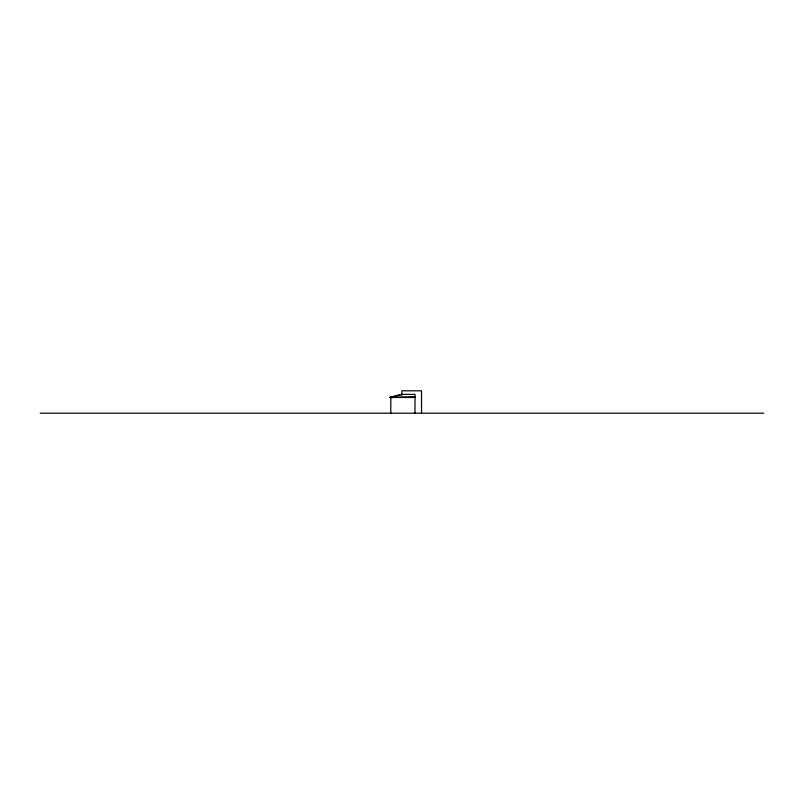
<?xml version="1.0" encoding="UTF-8"?>
<svg xmlns="http://www.w3.org/2000/svg" width="804" height="804" viewBox="0 0 804 804"><rect width="100%" height="100%" fill="white"/><g stroke="black" fill="none" stroke-linecap="round" stroke-linejoin="round"><path stroke-width="1.21" d="M401.849 394.372L389.749 397.467L414.964 397.196L389.749 397.467L401.849 394.372L415.025 394.372L414.964 413.196M389.749 397.467L414.964 397.467M40.2 413.196L763.8 413.196M421.527 413.196L421.527 390.804L401.849 390.804L401.849 395.457M390.834 397.196L390.774 413.196"/></g></svg>
